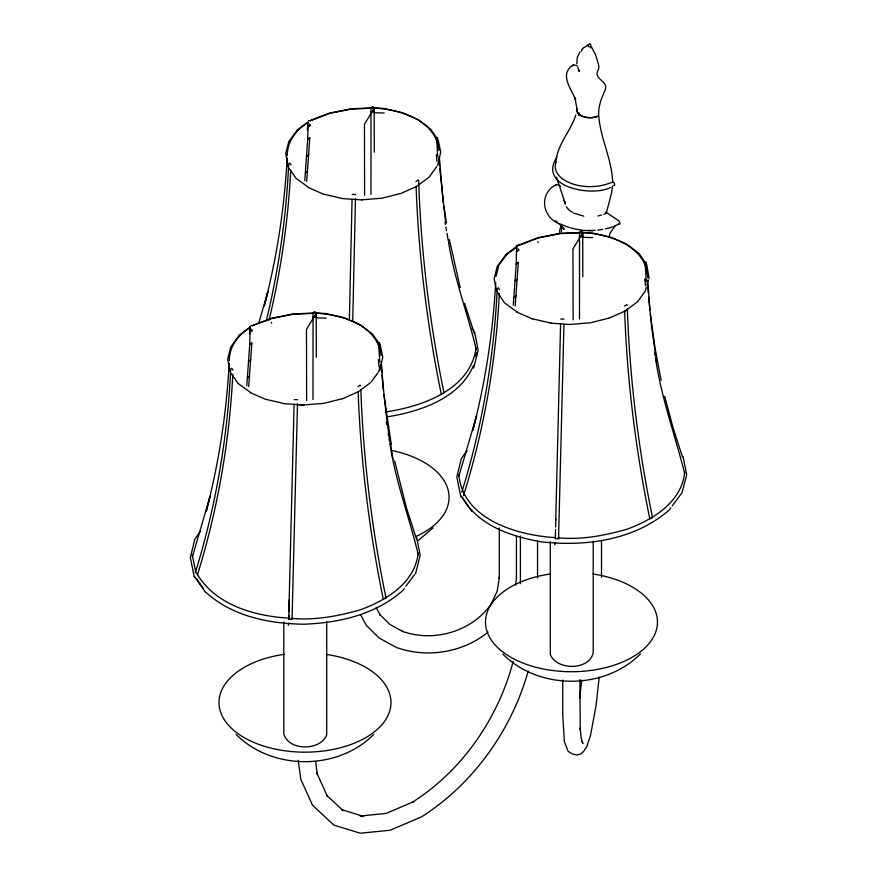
<?xml version="1.0" encoding="UTF-8"?>
<svg xmlns="http://www.w3.org/2000/svg" width="877" height="877" viewBox="0 0 877 877"><rect width="100%" height="100%" fill="white"/><g stroke="black" fill="none" stroke-linecap="round" stroke-linejoin="round"><path stroke-width="1.32" d="M590.835 47.928L590.649 44.014M561.379 227.538L561.532 231.857M555.185 538.675L558.561 538.807L563.955 324.556M294.102 404.407L288.686 619.217L292.063 619.348L297.489 403.738M352.072 199.276L349.375 319.908M355.459 198.619L352.718 321.377M560.589 323.865L555.755 520.105M288.873 619.305L288.961 615.358M289.059 611.422L289.344 599.605M555.393 537.448L555.579 529.565M555.645 526.945L555.843 519.063M294.19 399.572L297.566 399.671M352.159 194.453L355.536 194.541M560.688 319.031L564.064 319.129M249.485 334.29L249.802 326.419M246.788 385.694L249.726 344.584L250.12 327.264M307.399 130.476L307.619 125.225M304.757 180.563L307.695 139.454L308.09 122.133M513.286 305.152L516.224 264.043L516.608 246.722M229.325 360.579C229.237 346.393 238.61 334.4 250.427 327.439M287.294 155.448C287.207 141.263 296.579 129.27 308.397 122.309M304.045 404.944L323.953 403.332L342.205 398.717M400.175 193.587L381.923 198.202L362.015 199.813M608.693 318.176L590.451 322.791L570.532 324.402M230.728 368.921C227.581 437.985 215.808 506.687 195.286 572.725M232.811 374.216C229.445 442.205 217.617 509.8 197.435 574.819M288.697 163.791C286.308 216.718 278.776 269.392 266.235 320.872M290.704 170.445C288.16 220.861 280.87 271.037 269.053 320.127M497.226 288.38C494.08 357.443 482.295 426.145 461.773 492.183M499.298 293.674C495.922 362.113 483.94 430.147 463.527 495.571M248.673 386.527L251.852 342.94L249.726 344.529M306.643 181.407L309.822 137.821L307.695 139.399M515.172 305.985L518.34 262.398L516.224 263.988M229.193 363.045C226.496 413.001 218.899 462.694 206.281 511.116L210.052 496.294L192.304 557.048M287.163 157.915C284.466 207.871 276.869 257.575 264.251 305.985L268.022 291.164L258.989 322.352M495.68 282.504C492.984 332.46 485.387 382.153 472.769 430.574L476.551 415.753L458.792 476.507M326.211 318.143L316.268 317.858L316.169 312.914A1.633 1.151 0.2 0 0 314.909 312.113L314.032 312.157A1.787 1.25 0.2 0 0 313.034 312.771L313.001 399.506M384.181 113.012L374.238 112.727L374.139 107.783A1.633 1.151 0.2 0 0 372.878 106.994L372.001 107.038A1.787 1.25 0.2 0 0 370.993 107.641L370.971 194.376M592.699 237.601L582.756 237.316L582.657 232.372A1.633 1.151 0.2 0 0 581.407 231.583L580.519 231.627A1.787 1.25 0.2 0 0 579.522 232.23L579.5 318.965M581.725 680.19L579.686 698.125M599.221 677.154L595.987 706.073L590.462 735.617L586.801 746.535L584.049 750.855L580.892 753.946L576.617 755.009L571.914 753.727L568.175 751.425L564.349 741.602L562.749 715.15L562.749 680.081M555.985 161.971C557.18 144.266 570.719 131.364 575.805 115.019M579.258 69.952L579.05 71.607L577.844 67.441M612.42 186.352L611.598 192.808L606.314 213.089L603.836 214.328M608.802 237.579L610.173 232.898L615.577 225.323M515.501 584.992L516.432 578.502L516.432 536.033M649.155 278.48L646.722 264.569L639.037 253.497L626.781 244.212L611.105 237.327L592.753 233.074L582.777 232.405M288.248 625.312L288.774 623.24M378.765 371.684L380.388 365.325M379.708 370.609L382.745 357.191L380.223 345.11L372.539 334.038L360.294 324.753L344.617 317.869L326.266 313.615L316.29 312.946M437.678 165.479L440.714 152.061L438.193 139.98L430.508 128.908L418.263 119.623L402.587 112.738L384.236 108.496L374.26 107.827M418.186 552.894C415.051 583.073 386.055 600.383 360.162 609.877C337.93 616.202 314.7 620.554 291.526 618.34M476.156 347.763C470.324 389.969 421.903 406.654 385.387 411.971M495.998 276.441L498.892 265.106L506.753 254.483L516.926 246.897M473.503 365.534C459.274 398.673 419.94 411.631 386.867 416.926M475.838 356.38L476.836 352.455M473.69 368.044L478.162 350.23L474.687 332.471M554.735 544.77L555.262 542.699M646.228 287.327L645.253 291.142L637.667 301.688L625.202 310.995L608.901 318.263M646.875 284.784L648.18 279.708M684.685 472.352C681.55 502.532 652.543 519.842 626.66 529.335C604.428 535.661 581.188 540.013 558.013 537.798M513.209 661.324C498.235 718.329 462.365 770.423 412.42 802.225L413.626 801.699L385.957 813.461L360.184 816.016L363.67 816.432L341.745 809.668L343.258 810.71L326.408 795.088M528.217 671.037C511.576 730.113 473.492 783.72 421.541 816.86L390.046 830.267L361.795 833.062L360.019 833.15L333.852 825.093L312.541 805.229L300.8 779.291L298.224 760.304M578.414 115.238L579.116 113.012M578.436 114.339L578.798 113.21M415.545 573.711L420.193 555.36L416.575 537.031M490.725 604.801L497.138 591.482L499.397 577.143L499.287 578.414L499.287 527.976M572.593 65.874L573.701 64.712L577.735 66.093M581.385 51.261L581.944 50.219M438.971 150.471C435.825 120.259 400.142 109.45 374.216 108.09L364.448 124.337L364.591 195.33M381.002 355.602C377.855 325.389 342.173 314.58 316.246 313.221L306.479 329.467L306.621 400.449M580.026 51.853L577.274 57.356L576.814 63.9M647.643 277.746C646.766 245.966 609.405 233.841 582.734 232.679L572.966 248.925L573.119 319.908M681.758 493.598L686.68 474.819L683.062 456.489M297.478 129.895L288.895 141.35L285.738 153.486L288.138 166.86M239.509 335.025L230.728 347.007L227.68 359.23L230.026 371.409M436.735 166.564L429.149 177.11L416.685 186.406L400.383 193.685M200.658 531.1L194.88 539.07L190.32 557.476L194.025 575.75L205.284 591.997M371.629 381.331L377.976 372.758M506.007 254.483L497.215 266.465L494.168 278.689L496.514 290.868M467.145 450.559L461.368 458.528L456.807 476.935L460.513 495.209L471.771 511.455M404.319 588.39L402.74 590.517C375.707 614.645 338.796 623.021 303.442 624.216C268.866 623.646 232.219 616.378 205.952 592.326M405.887 586.274L414.536 574.588M670.806 507.849L669.239 509.975C634.4 540.385 585.123 546.941 540.594 541.712C510.82 536.329 477.691 525.444 462.311 497.193M672.374 505.733L681.023 494.047M491.284 603.99C471.969 631.583 433.709 642.731 402.28 631.265L403.058 631.67L389.772 624.38L379.577 614.284L380.267 615.336L376.211 607.608M581.648 49.781L583.534 47.895M516.421 245.604L519.041 245.319L538.27 237.941L559.997 233.633L582.734 232.679L582.799 276.737M373.613 734.575C337.59 770.719 272.221 770.697 236.154 734.477M342.392 198.498L324.183 194.288M284.422 403.628L266.213 399.419M550.909 323.087L532.701 318.877M584.071 47.522L589.706 44.058L588.007 44.913A2.302 1.326 0 0 0 588.533 46.503A2.302 1.326 0 0 0 591.328 46.624L595.505 54.615L598.531 64.525A16.477 8.803 63.5 0 1 598.673 69.184C591.624 79.708 610.03 80.52 604.768 90.857C601.37 98.684 598.015 106.917 598.717 115.654L597.401 116.312A13.341 7.696 0 0 1 582.58 116.257A13.341 7.696 0 0 1 577 108.331M433.085 527.833L417.967 540.769M556.785 157.4C537.415 187.086 592.063 197.237 610.545 187.459M572.988 65.095C558.89 74.106 571.42 89.037 575.619 99.857L574.873 97.599L576.814 107.893M556.347 184.565C538.368 193.642 542.129 217.485 559.921 224.194M640.396 653.935C604.406 690.221 539.015 690.331 502.959 654.231M305.47 172.999L307.586 171.322M247.5 378.13L249.616 376.452M513.988 297.588L516.115 295.911M306.72 156.347L308.847 154.681M248.75 361.467L250.877 359.811M515.237 280.925L517.364 279.27M307.695 139.454L309.822 137.821M249.726 344.584L251.852 342.94M516.224 264.043L518.34 262.398M518.197 245.385L537.897 237.733L559.844 233.37L579.291 232.58M297.16 130.136L307.717 122.254M307.871 126.737L310.348 125.411L308.211 127.012M239.191 335.255L249.748 327.384M249.901 331.868L252.379 330.541L250.241 332.142M505.689 254.725L518.45 245.187M516.389 251.326L518.877 250L516.728 251.6M415.928 181.594L418.033 180.059L418.669 180.563C420.982 251.896 429.587 323.01 444.003 392.918L442.907 393.62M357.959 386.724L360.063 385.189L360.699 385.694M624.457 306.183L626.551 304.648L627.187 305.152M488.04 632.076C462.946 652.696 427.022 658.397 396.514 647.522L379.072 637.985L366.29 625.323L360.622 614.799M370.807 108.233L372.878 106.994L374.216 108.09L374.271 152.149M312.837 313.363L314.909 312.124L316.246 313.221L316.301 357.279M579.324 232.822L581.407 231.583L582.734 232.679M384.937 598.75L386.033 598.048C371.892 529.39 363.297 459.581 360.842 389.52M651.008 518.417L652.521 517.507C638.379 448.849 629.796 379.039 627.34 308.978M613.22 185.475A2.149 1.151 63.5 0 0 614.624 184.652A2.149 1.151 63.5 0 0 613.22 181.967L609.208 183.304A34.817 20.094 0 0 1 570.532 183.161A34.817 20.094 0 0 1 555.963 162.464M618.504 224.139L614.185 226.299A43.839 25.312 0 0 1 605.229 228.919M370.839 382.405L358.715 391.537L342.414 398.805M309.932 120.609L329.379 113.144L351.326 108.781L370.774 107.992M251.962 325.729L271.41 318.274L293.356 313.911L312.804 313.122M308.452 120.587L310.513 120.73L329.741 113.352L351.469 109.044L374.216 108.09M597.961 215.972L601.49 214.986M289.432 168.768L296.075 178.327L308.638 187.459M497.61 292.501L504.604 302.916L517.156 312.048M231.462 373.887L238.105 383.457L250.669 392.589M250.866 325.597L251.743 325.586M374.26 112.355L370.774 112.015M582.777 236.933L579.291 236.604M316.29 317.474L312.804 317.145M316.246 313.221L293.499 314.174L271.771 318.483L252.17 325.685M581.012 230.3L592.709 230.783M342.162 198.564L362.004 199.945M550.679 323.153L570.532 324.534M284.192 403.694L304.034 405.021L296.579 404.571M555.36 537.623C517.397 535.376 462.694 519.546 458.814 474.435M288.873 618.164C254.308 616.136 214.744 604.856 196.481 572.933M416.411 186.527L416.104 186.472C418.647 256.314 427.209 325.915 441.317 394.354M624.928 311.105L624.621 311.061C627.165 380.903 635.737 450.504 649.835 518.943M358.441 391.646L358.134 391.602C360.677 461.445 369.239 531.045 383.348 599.484M583.775 216.17L573.426 213.056M308.32 187.514L323.953 194.387M516.838 312.102L532.482 318.965M250.351 392.644L265.983 399.506M560.546 186.209L557.487 184.63A2.16 1.315 57 0 0 555.865 185.551M605.733 212.081L618.504 220.587A2.149 1.151 63.5 0 1 619.907 223.284A2.149 1.151 63.5 0 1 618.515 224.106M572.352 212.344L569.151 210.206L566.29 206.808M461.565 497.391L460.6 496.042M195.067 577.932L194.113 576.584M560.644 225.126L564.174 229.325L559.263 223.646M646.196 281.089L644.946 279.335L646.196 281.089L645.22 263.758L643.97 262.004L646.174 262.3L646.426 265.205M436.943 161.379L436.417 154.692L437.678 156.501L436.702 139.169L435.452 137.415L437.755 137.963M378.974 366.509L378.447 359.822L379.708 361.631L378.732 344.299L377.483 342.545L379.675 342.841L379.938 345.746M436.417 154.692L437.678 156.501M472.111 328.261L474.545 331.912M378.447 359.822L379.708 361.631M196.601 578.853L203.617 588.96M498.268 287.744L499.528 289.596M289.75 163.155L291 165.008M231.78 368.285L233.03 370.138M518.581 249.693L518.088 248.684M310.052 125.104L309.559 124.096M252.083 330.234L251.589 329.226M538.16 242.589L537.809 241.756M271.673 323.131L271.322 322.297M316.827 773.01L327.461 796.524M582.076 741.438L582.832 743.51L581.188 738.006L580.146 728.162L580.256 729.894L579.883 679.565M682.47 456.95L673.087 427.833L664.733 396.415M474.369 333.622L464.569 303.245M416.4 538.752L406.599 508.375L394.617 460.885M564.645 201.721L564.196 200.34L565.479 204.166L556.489 177.176M460.206 287.667L449.331 239.454M684.575 473.131C674.95 434.806 661.137 397.336 655.503 357.959M661.115 380.344L654.976 347.544L650.35 313.999M476.321 349.846C467.847 313.856 454.275 279.029 448.575 242.271M418.351 554.977C409.46 517.77 395.582 481.67 389.903 443.598M192.315 554.977L195.703 571.815M392.973 459.23L387.404 425.082L381.912 374.896M654.615 352.861L655.064 355.415M445.867 227L446.536 230.826M446.985 233.37L448.322 241.022M391.361 444.584L383.852 394.54M388.127 433.402L388.566 435.957M389.015 438.5L389.454 441.054M656.489 361.675L651.699 327.296L648.607 296.985M443.948 206.27L446.448 222.955M445.045 221.881L445.428 224.457M386.297 421.848L386.68 424.424M445.373 219.952L439.772 168.45M315.676 761.357L317.277 774.534M443.181 202.708L439.355 157.191M649.901 309.954L647.796 280.432M383.402 390.495L381.385 362.322M647.664 285.124L648.289 293.028M644.946 279.335L645.472 285.968M438.938 157.893L439.563 165.808M381.067 364.339L381.703 372.254M612.65 181.583C611.697 158.989 600.493 138.38 598.728 115.928L597.412 116.586A13.352 7.707 0 0 1 582.569 116.531A13.352 7.707 0 0 1 576.989 108.595M601.512 540.309L601.512 577.219M593.192 541.208L593.192 652.795C589.508 670.554 556.478 670.653 550.296 654.439L550.296 541.504M537.546 541.065L537.546 577.943M520.39 536.033L520.39 583.665M326.726 621.804L326.726 734.74C320.85 751.183 287.886 751.118 283.775 733.578L283.775 621.99M559.712 232.767A30.41 17.551 0 0 1 561.335 225.981M602.674 229.412A43.839 25.312 0 0 1 597.697 230.092M595.165 230.3A43.839 25.312 0 0 1 587.546 230.432M581.232 229.96A43.839 25.312 0 0 1 570.412 227.79M569.151 227.417A43.839 25.312 0 0 1 560.94 224.084M557.454 222.089A43.839 25.312 0 0 1 555.349 220.62M326.759 654.483A85.99 49.649 0 0 1 375.235 731.144A85.99 49.649 0 0 1 233.885 730.442A85.99 49.649 0 0 1 284.641 654.275M592.973 573.996A85.99 49.649 0 0 1 641.909 650.548A85.99 49.649 0 0 1 500.57 650.164A85.99 49.649 0 0 1 550.778 573.887M392.622 450.679A85.99 49.649 0 0 1 447.961 489.399A85.99 49.649 0 0 1 416.498 536.198"/></g></svg>
